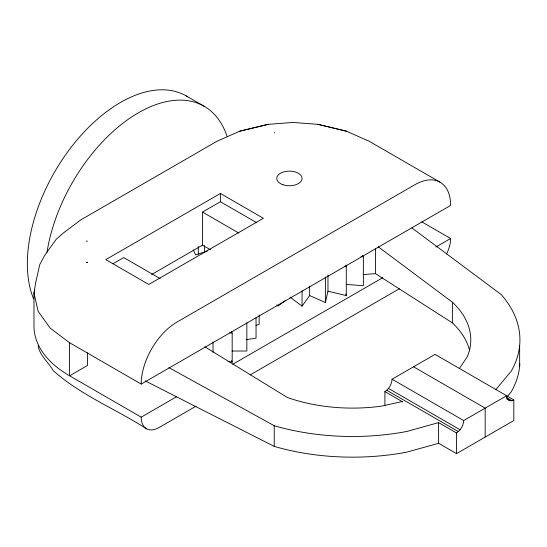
<?xml version="1.0" encoding="UTF-8"?>
<svg xmlns="http://www.w3.org/2000/svg" width="547" height="547" viewBox="0 0 547 547"><rect width="100%" height="100%" fill="white"/><g stroke="black" fill="none" stroke-linecap="round" stroke-linejoin="round"><path stroke-width="0.82" d="M145.133 380.862L274.232 446.4A173.782 100.333 0 0 0 406.865 452.123L438.612 443.289L456.519 453.627L513.811 420.547L513.811 399.871L435.029 354.388L392.062 379.201C391.823 384.144 389.067 388.924 384.897 391.604L384.897 405.662M513.811 399.871C510.618 402.339 506.112 399.734 506.652 395.741L463.678 420.547C463.439 425.491 460.683 430.27 456.519 432.951L456.519 453.627M34.734 289.807L33.982 293.11L33.982 326.19A121.537 70.173 0 0 0 69.578 375.803L141.194 417.156A25.319 14.619 -60 0 0 159.102 427.494L196.079 406.141M309.65 286.204L309.65 295.565L325.383 302.539L327.968 291.189L327.968 275.011M459.446 368.487L467.35 356.589A124.634 71.958 0 0 0 452.383 302.197L378.155 246.731M289.985 297.062L302.06 306.142L309.65 295.565M495.903 389.532L511.206 371.208A173.782 100.333 0 0 0 501.298 294.635L411.843 227.914M507.377 396.466L511.206 391.884A173.782 100.333 0 0 0 519.841 363.632M285.295 300.597L277.917 306.142L276.967 304.823M220.393 193.474L105.803 259.634L148.77 284.44L263.36 218.28L220.393 193.474L220.393 201.74L256.81 222.766M112.962 263.763L123.704 257.562L160.121 278.587M151.683 274.491L202.486 245.159L202.486 212.079L220.393 201.74M141.194 384.076L450.639 205.419A50.639 29.237 -60 0 0 414.831 184.742L177.002 322.053A50.639 29.237 -60 0 0 141.194 384.076L69.578 342.73L50.262 328.193L38.119 311.27L33.982 293.11L35.719 282.409L39.801 264.509L44.731 255.299L56.191 239.326L63.22 233.104L80.751 219.908L216.94 141.283L239.791 131.164L268.235 124.34L293.083 122.453L317.923 124.34L346.367 131.164L369.218 141.283L440.15 182.233M141.194 417.156L176.647 396.684M232.776 364.281L382.695 277.726M435.87 247.025L450.639 238.499L421.846 221.877M250.068 374.975L399.454 288.72M207.313 250.998L195.614 254.909L193.207 249.753M256.037 325.356L259.155 324.309L259.155 314.942M456.519 432.951L438.612 422.612L406.865 431.446A173.782 100.333 0 0 1 274.232 425.73L168.859 367.591M268.235 124.34L239.791 131.164M402.154 401.566L381.546 406.127A124.634 71.958 0 0 1 287.339 397.484L204.804 346.777M246.054 339.687L256.044 338.135L256.044 317.698M363.146 274.573L375.433 273.637L452.383 322.874A124.634 71.958 0 0 1 469.552 350.429M86.419 241.186L87.479 241.152M231.976 351.037L246.847 351.017L246.847 322.928M360.904 256.577L363.358 256.769L363.358 285.712L346.155 284.406M229.685 332.767L232.181 333.15L232.181 362.093L228.017 361.451M346.367 131.164L317.923 124.34M344.692 266.245L346.285 266.621L346.285 295.565L327.968 291.189M186.288 95.957L204.188 106.296M202.486 212.079L238.902 233.104M506.789 397.676L511.958 400.664M506.536 398.701L510.228 400.835M413.546 366.791L485.162 408.144L485.162 437.087M202.486 245.159L210.499 249.788M392.062 379.201L463.678 420.547M388.479 388.425L460.095 429.778M386.75 390.25L458.372 431.597M384.897 391.604L402.804 401.942M146.439 428.745C115.704 408.93 80.696 395.249 53.223 370.62C48.492 362.326 39.856 355.673 38.126 345.895M362.415 255.442L363.358 256.769M231.49 331.673L232.181 333.15M231.49 360.617L232.181 362.093M274.567 132.559L274.703 133.058M345.916 265.001L346.285 266.621M345.916 293.944L346.285 295.565M519.65 345.472L519.65 366.148M452.383 302.197L452.383 322.874M438.612 422.612L438.612 443.289M375.433 248.953L375.433 273.637M325.383 277.001L325.383 302.539M302.06 290.819L302.06 306.142M274.232 425.73L274.232 446.4M213.015 342.121L213.015 352.336M204.544 245.548L204.544 252.358M198.294 246.553L198.294 254.218M87.479 352.747L87.479 365.471L69.578 375.803L69.578 342.73M450.639 238.499A25.319 14.619 -60 0 1 446.571 253.965M47.015 252.249A131.67 76.019 -60 0 1 132.996 116.087A131.67 76.019 -60 0 1 227.026 136.333M33.593 298.84A131.67 76.019 -60 0 1 70.522 148.073A131.67 76.019 -60 0 1 187.696 96.805M87.458 262.286L86.419 262.56L87.458 262.286M282.915 184.715A12.663 7.309 0 0 0 302.06 178.548A12.663 7.309 0 0 0 283.23 172.059A12.663 7.309 0 0 0 282.915 184.715"/></g></svg>
